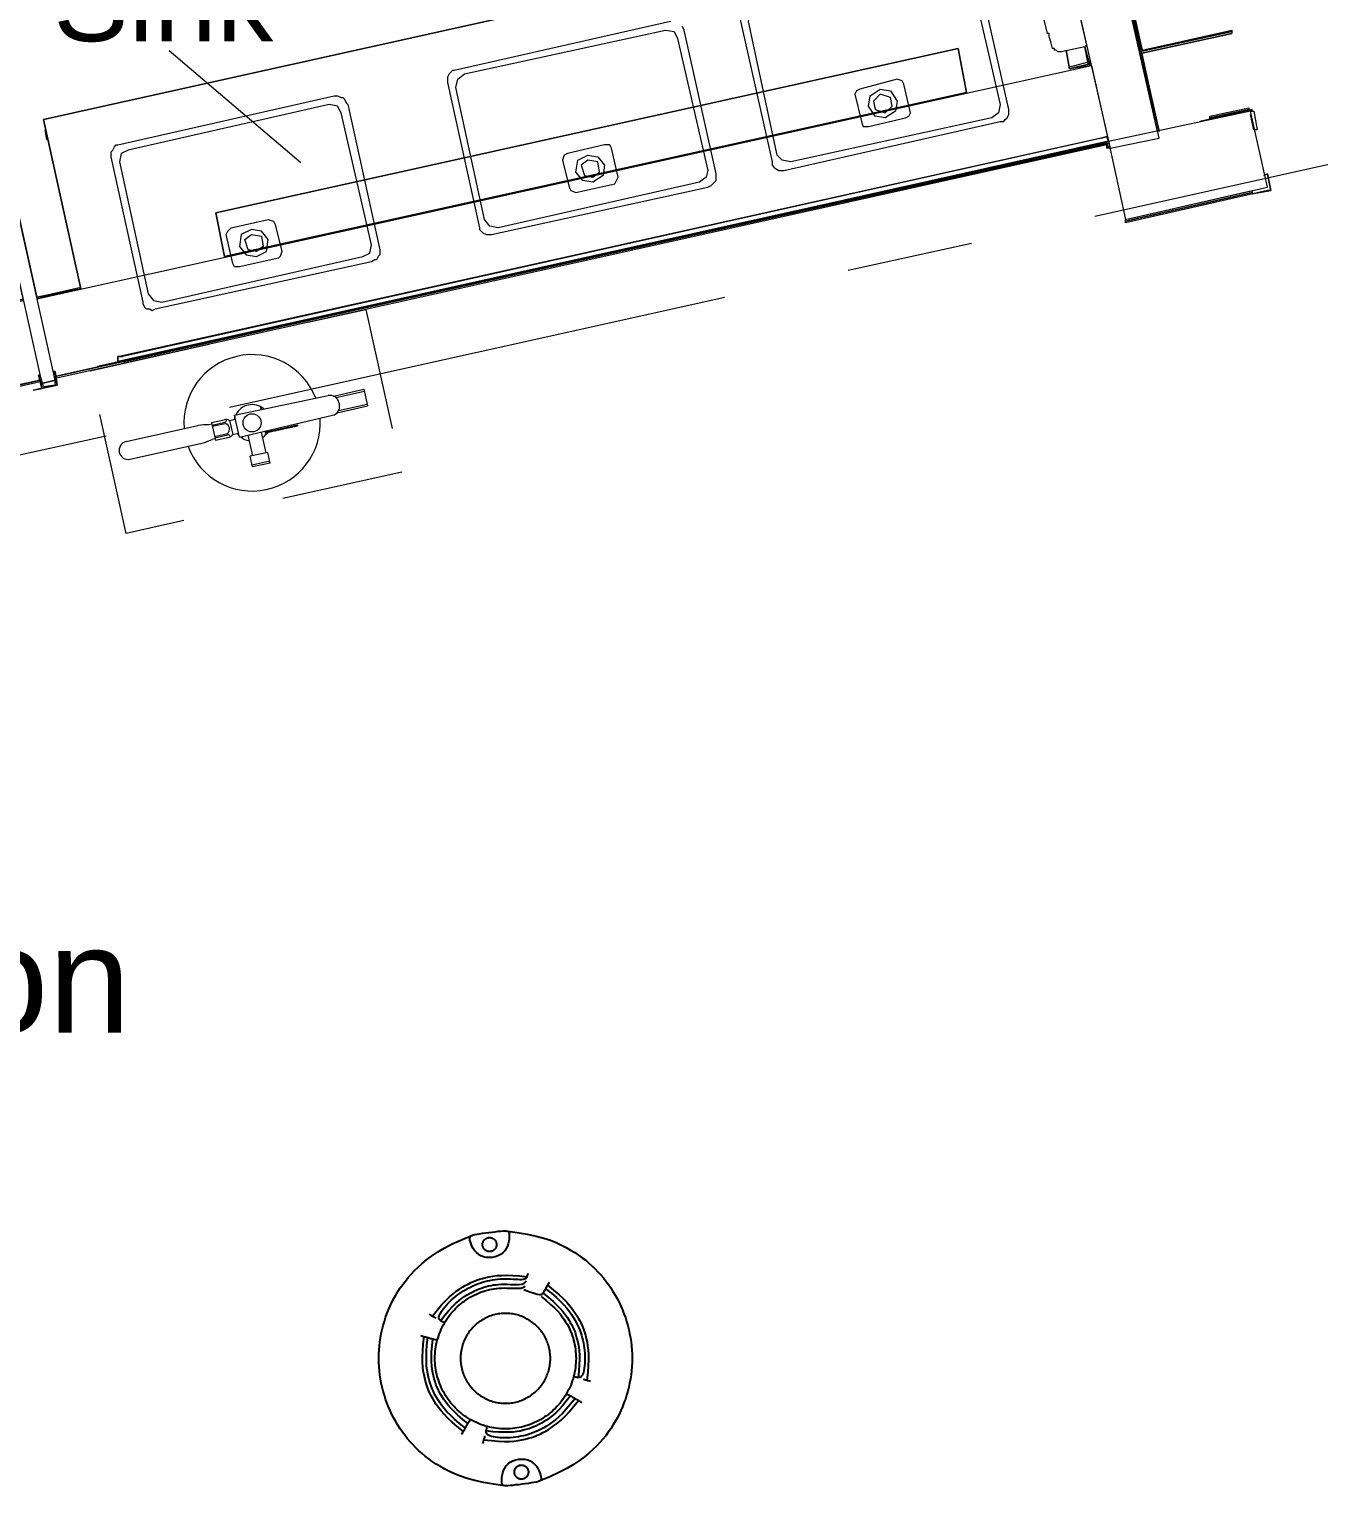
# Model space of a CAD drawing. Header units: inches. Extents: x 0.9 to 36.3, y 0.7 to 23.3.
# Drawn here: x 24.538 to 25.81, y 10.14 to 11.575 of the extents above; entities that cross this region are included whole.
import ezdxf

# ---------------------------------------------------------------- set-up
doc = ezdxf.new("R2010")
doc.units = ezdxf.units.IN
doc.linetypes.add('ACAD_ISO02W100', pattern=[15, 12, -3])
doc.layers.get('0').update_dxf_attribs({"color": 1})
doc.layers.add('Blocks', color=7, linetype='Continuous', lineweight=5, true_color=0x9a9c7f)
doc.layers.add('PDF_Geometry', color=7, linetype='Continuous', lineweight=9, true_color=0x777777)
doc.layers.add('Fire Extinguisher', color=12, linetype='Continuous', lineweight=15)
doc.layers.add('Smoke Detector', color=40, linetype='Continuous')
doc.layers.add('WIFI', color=18, linetype='Continuous')
doc.styles.get("Standard").update_dxf_attribs({"font": 'arial.ttf'})

# ---------------------------------------------------------------- blocks, each defined once
blk = doc.blocks.new('Fire Extinguisher_top_dwgmodels.com')
at = {"color": 0}
for p, q in [((-111.7, 8), (-47, 8)), ((-34.9, 6.6), (-37.6, 6.6)), ((-34.9, 8), (-34.9, -8)), ((-34.9, 8), (-23.5, 8)), ((-34.9, 4.6), (-23.2, 4.6)), ((-34.8, 5.7), (-23.2, 5.7)), ((-18.9, 6.3), (-18.9, -6.3)), ((-18.9, 6.3), (-13.5, 6.3)), ((-13.5, -10), (-13.5, 10)), ((-13.5, 10), (70.6, 8.9)), ((10.3, 9.7), (10.3, 11.5)), ((10.7, 9.7), (10.7, 11.5)), ((75, 7.5), (102.5, 7.5)), ((76.7, 5.9), (102.5, 5.9)), ((78.5, 0.9), (78.5, -0.9)), ((102.5, 7.5), (102.5, -7.5)), ((-111.7, -8), (-47, -8)), ((-34.9, -6.6), (-37.6, -6.6)), ((-34.9, -4.6), (-23.2, -4.6)), ((-34.9, -8), (-23.5, -8)), ((-34.8, -5.7), (-23.2, -5.7)), ((-18.9, -6.3), (-13.5, -6.3)), ((-13.5, -10), (70.6, -8.9)), ((-6, -9.9), (-6, -28.4)), ((6, -9.7), (6, -28.4)), ((10.3, -9.7), (10.3, -9.7)), ((10.7, -9.9), (10.7, -9.7)), ((10.8, -10.2), (11, -9.9)), ((10.9, -10.4), (38.5, -10.4)), ((10.9, -11.2), (38.5, -11.2)), ((75, -7.5), (102.5, -7.5)), ((76.7, -5.9), (102.5, -5.9)), ((-8, -38), (-8, -28.4)), ((8, -28.4), (-8, -28.4)), ((-8, -36.1), (8, -36.1)), ((8, -38), (-8, -38)), ((8, -38), (8, -28.4))]:
    blk.add_line(p, q, dxfattribs=at)
blk.add_circle((0, 0), 8, dxfattribs=at)
for centre, radius, start, end in [((0, 0), 60, 8.6363, 172.3377), ((0, 0), 16, 37.0611, 141.3809), ((-111.7, 0), 8, 90, 270), ((-48.9, -37), 45.1, 75.4552, 87.5164), ((-23.6, 0.6), 7.45, 50.2127, 88.8117), ((-23.3, 7.7), 1.98, 271.9881, 358.9526), ((-25.5, 0), 5.13, 297.4534, 62.5466), ((0, 0), 16, 147.6298, 156.9032), ((10.5, 11.5), 0.177, 14.0852, 165.9148), ((70.5, 0.9), 8, 0, 89.221), ((0, 0), 60, 187.6623, 351.3637), ((-48.9, 37), 45.1, 272.4836, 284.5448), ((-23.6, -0.6), 7.45, 271.1883, 309.7873), ((-23.3, -7.7), 1.98, 1.0474, 88.0119), ((0, 0), 16, 203.0968, 212.3702), ((0, 0), 16, 218.6191, 247.9757), ((-11.2, -9.9), 0.819, 184.1848, 357.3731), ((0, 0), 16, 292.0243, 310.0558), ((10.5, -11), 1.25, 101.8101, 350.1732), ((10.5, -11), 0.907, 90, 346.3844), ((10.2, -9.7), 0.107, 282.2941, 2.9308), ((10.4, -9.9), 0.229, 277.2272, 346.9737), ((11.1, -10.8), 0.447, 116.5651, 243.4349), ((0, 0), 16, 312.0013, 315.4535), ((10.5, -11), 0.907, 40.2976, 70.7774), ((10.5, -11), 1.25, 27.9629, 66.6982), ((0, 0), 16, 319.3461, 322.9389), ((38.3, -10.8), 0.447, 296.5651, 63.4349), ((70.5, -0.9), 8, 270.779, 0)]:
    blk.add_arc(centre, radius, start, end, dxfattribs=at)

msp = doc.modelspace()

# ---------------------------------------------------------------- linework, layer by layer
at = {"layer": 'Blocks', "linetype": 'ByBlock'}
msp.add_line((24.8061, 11.4437), (24.6762, 11.5541), dxfattribs=at)
for points in [[(25.239, 11.5862), (25.2706, 11.4445), (25.2706, 11.4412), (25.2723, 11.4395), (25.274, 11.4379), (25.2773, 11.4362), (25.279, 11.4362), (25.2823, 11.4362), (25.4956, 11.4845), (25.499, 11.4845), (25.5006, 11.4862), (25.5023, 11.4879), (25.504, 11.4912), (25.504, 11.4929), (25.504, 11.4962), (25.4723, 11.6379)], [(25.1706, 11.5829), (24.9573, 11.5345), (24.9557, 11.5345), (24.954, 11.5329), (24.9523, 11.5312), (24.9507, 11.5279), (24.9507, 11.5245), (24.9507, 11.5229), (24.9823, 11.3795), (24.9823, 11.3779), (24.984, 11.3762), (24.9856, 11.3745), (24.989, 11.3729), (24.9906, 11.3729), (24.994, 11.3729), (25.2073, 11.4195), (25.2106, 11.4212), (25.2123, 11.4229), (25.214, 11.4245), (25.2156, 11.4262), (25.2156, 11.4295), (25.2156, 11.4329), (25.184, 11.5745), (25.1823, 11.5779)], [(24.774, 11.3679), (24.7673, 11.3762), (24.7573, 11.3779), (24.7473, 11.3729), (24.7457, 11.3612)]]:
    msp.add_lwpolyline(points, dxfattribs=at)
for points in [[(25.4956, 11.5012), (25.494, 11.4929), (25.4873, 11.4879), (25.289, 11.4445), (25.2806, 11.4462), (25.2756, 11.4512), (25.2473, 11.5829), (25.249, 11.5895), (25.254, 11.5945), (25.454, 11.6395), (25.4623, 11.6379), (25.4656, 11.6312)], [(25.2073, 11.4362), (25.2056, 11.4295), (25.199, 11.4245), (25.0006, 11.3795), (24.9923, 11.3812), (24.9873, 11.3879), (24.959, 11.5179), (24.9607, 11.5262), (24.9673, 11.5312), (25.1656, 11.5745), (25.174, 11.5729), (25.1773, 11.5662)], [(25.4023, 11.4879), (25.4056, 11.4895), (25.4073, 11.4929), (25.4006, 11.5212), (25.399, 11.5245), (25.394, 11.5262), (25.3573, 11.5162), (25.354, 11.5145), (25.3523, 11.5112), (25.359, 11.4829), (25.3606, 11.4795), (25.3656, 11.4795)], [(25.394, 11.5045), (25.3923, 11.4945), (25.3823, 11.4879), (25.3723, 11.4895), (25.3656, 11.4995), (25.3673, 11.5095), (25.3773, 11.5162), (25.3873, 11.5145)], [(24.6257, 11.4612), (24.839, 11.5095), (24.8423, 11.5095), (24.8457, 11.5079), (24.8473, 11.5079), (24.849, 11.5062), (24.8507, 11.5029), (24.8523, 11.5012), (24.884, 11.3579), (24.884, 11.3562), (24.884, 11.3529), (24.8823, 11.3512), (24.8807, 11.3479), (24.879, 11.3479), (24.8757, 11.3462), (24.6623, 11.2995), (24.659, 11.2979), (24.6573, 11.2995), (24.654, 11.2995), (24.6523, 11.3012), (24.6507, 11.3045), (24.6507, 11.3062), (24.619, 11.4495), (24.619, 11.4512), (24.619, 11.4545), (24.6207, 11.4562), (24.6223, 11.4595), (24.624, 11.4612)], [(24.6557, 11.3145), (24.6607, 11.3079), (24.669, 11.3062), (24.8673, 11.3512), (24.874, 11.3545), (24.8757, 11.3629), (24.8457, 11.4929), (24.8423, 11.4995), (24.834, 11.5012), (24.6357, 11.4562), (24.629, 11.4529), (24.6273, 11.4445)], [(25.3823, 11.4929), (25.389, 11.4995), (25.3873, 11.5079), (25.3773, 11.5112), (25.3706, 11.5045), (25.3723, 11.4962)], [(25.1156, 11.4229), (25.1173, 11.4262), (25.119, 11.4295), (25.1123, 11.4579), (25.1106, 11.4612), (25.1056, 11.4612), (25.069, 11.4529), (25.0656, 11.4512), (25.064, 11.4462), (25.0706, 11.4195), (25.0723, 11.4162), (25.0773, 11.4145)], [(25.1056, 11.4412), (25.104, 11.4312), (25.094, 11.4245), (25.084, 11.4262), (25.0773, 11.4345), (25.079, 11.4462), (25.089, 11.4512), (25.099, 11.4495)], [(25.094, 11.4295), (25.1006, 11.4345), (25.099, 11.4445), (25.089, 11.4462), (25.0823, 11.4412), (25.0856, 11.4312)], [(24.7457, 11.3412), (24.7407, 11.3412), (24.739, 11.3445), (24.7323, 11.3729), (24.734, 11.3762), (24.7373, 11.3795), (24.774, 11.3879), (24.779, 11.3862), (24.7807, 11.3829), (24.7873, 11.3562), (24.7857, 11.3512), (24.784, 11.3495)], [(24.7457, 11.3612), (24.7523, 11.3529), (24.7623, 11.3512), (24.7723, 11.3562), (24.774, 11.3679), (24.7673, 11.3762), (24.7573, 11.3779), (24.7473, 11.3729)], [(24.7623, 11.3562), (24.754, 11.3579), (24.7507, 11.3679), (24.7573, 11.3729), (24.7673, 11.3712), (24.769, 11.3612)]]:
    msp.add_lwpolyline(points, close=True, dxfattribs=at)
at = {"layer": 'Fire Extinguisher', "linetype": 'ACAD_ISO02W100', "ltscale": 0.01}
msp.add_lwpolyline([(24.5983, 11.2388), (24.87, 11.2991), (24.9056, 11.1387), (24.6339, 11.0784)], close=True, dxfattribs=at)
at = {"layer": 'PDF_Geometry', "linetype": 'ByBlock'}
for points in [[(25.5923, 11.7329), (25.529, 12.0228), (25.4806, 12.0112), (25.544, 11.7212), (25.604, 11.4579), (25.6523, 11.4679)], [(24.589, 11.3195), (24.5523, 11.4862), (25.5273, 11.7029), (24.5523, 11.4862)], [(25.4623, 11.5129), (25.454, 11.5562), (24.7223, 11.3945), (24.7307, 11.3512), (25.4623, 11.5129), (24.7307, 11.3512), (24.7223, 11.3945), (25.454, 11.5562)], [(25.5606, 11.5545), (25.564, 11.5362)], [(25.564, 11.5362), (25.584, 11.5412)], [(25.619, 11.3879), (25.759, 11.4195), (25.7423, 11.4945), (25.6023, 11.4645)], [(25.5823, 11.4595), (24.6057, 11.2429)], [(25.5956, 11.4679), (24.6307, 11.2529), (24.6257, 11.2529), (25.6006, 11.4695)], [(25.5973, 11.4629), (24.6323, 11.2479), (24.6257, 11.2479), (25.6006, 11.4645), (25.5973, 11.4629), (25.6023, 11.4645), (24.6257, 11.2479), (24.6323, 11.2479)], [(25.744, 11.4162), (25.744, 11.4129), (25.7623, 11.4162), (25.759, 11.4329), (25.7556, 11.4312), (25.759, 11.4329), (25.7623, 11.4162), (25.759, 11.4162), (25.619, 11.3845), (25.619, 11.3862), (25.744, 11.4145), (25.619, 11.3862), (25.619, 11.3879)], [(25.249, 11.3862), (25.2606, 11.3879)], [(24.9273, 11.3145), (24.9373, 11.3162)], [(24.564, 11.2245), (24.5523, 11.2229), (24.549, 11.2345), (24.5473, 11.2345), (24.5507, 11.2212), (24.5423, 11.2195), (24.5657, 11.2245), (24.564, 11.2379), (24.5623, 11.2379)], [(24.549, 11.2295), (24.5507, 11.2212), (24.5423, 11.2195), (24.5657, 11.2245), (24.564, 11.2329), (24.5657, 11.2245), (24.5423, 11.2195), (24.5507, 11.2212)]]:
    msp.add_lwpolyline(points, close=True, dxfattribs=at)
for points in [[(25.6506, 11.4745), (25.5923, 11.7329), (25.529, 12.0228), (25.5306, 12.0228), (25.594, 11.7329), (25.5306, 12.0228), (25.5956, 11.7329), (25.6356, 11.5545), (25.724, 11.5745), (25.724, 11.5729), (25.724, 11.5712), (25.634, 11.5512), (25.724, 11.5712)], [(25.6323, 11.5529), (25.724, 11.5729), (25.634, 11.5529), (25.594, 11.7329), (25.6523, 11.4745), (25.634, 11.5512)], [(24.284, 11.2529), (24.5323, 11.3079), (24.284, 11.2529), (24.5323, 11.3095), (24.4457, 11.6979), (24.459, 11.7012), (24.5457, 11.3112), (24.589, 11.3195), (24.5457, 11.3112), (24.589, 11.3212)], [(24.564, 11.2295), (24.459, 11.7012), (24.4457, 11.6979), (24.5507, 11.2262), (24.564, 11.2295), (24.5507, 11.2262)], [(25.5673, 11.6179), (25.5806, 11.5595), (25.579, 11.5579), (25.5556, 11.5529), (25.554, 11.5529), (25.5523, 11.5529), (25.5506, 11.5545), (25.549, 11.5545), (25.549, 11.5562), (25.5473, 11.5562), (25.5456, 11.5629), (25.544, 11.5679), (25.544, 11.5695), (25.544, 11.5712), (25.5423, 11.5712), (25.5373, 11.5912)], [(25.5823, 11.5412), (25.579, 11.5579), (25.584, 11.5395)], [(25.584, 11.5412), (25.579, 11.5579)], [(25.5823, 11.5429), (25.564, 11.5379)], [(25.6523, 11.4745), (25.6356, 11.5512)], [(24.5457, 11.3095), (25.5856, 11.5395), (25.6023, 11.4645), (24.564, 11.2329)], [(25.5856, 11.5395), (25.564, 11.5362)], [(25.3656, 11.4995), (25.3673, 11.5095), (25.3773, 11.5162), (25.3873, 11.5145), (25.394, 11.5045)], [(25.589, 11.3912), (26.0773, 11.4995)], [(25.744, 11.4945), (25.744, 11.4962), (25.6923, 11.4845), (25.7023, 11.4862), (25.7023, 11.4879), (25.7023, 11.4895), (25.7406, 11.4979), (25.7406, 11.4962), (25.7423, 11.4945), (25.7023, 11.4862)], [(25.7023, 11.4879), (25.7406, 11.4962)], [(25.7023, 11.4879), (25.7406, 11.4962), (25.7023, 11.4879)], [(25.744, 11.4962), (25.7423, 11.4945), (25.7456, 11.4945), (25.749, 11.4762), (25.7456, 11.4762), (25.7423, 11.4912)], [(25.7456, 11.4945), (25.749, 11.4762), (25.7456, 11.4762)], [(24.5557, 11.4662), (24.554, 11.4762), (24.5557, 11.4662)], [(25.6023, 11.4645), (25.5973, 11.4629), (25.6006, 11.4645), (24.564, 11.2329), (25.6023, 11.4629)], [(25.6006, 11.4629), (25.6023, 11.4579), (25.6006, 11.4629), (24.564, 11.2329)], [(25.604, 11.4579), (25.6023, 11.4579), (25.6006, 11.4579), (25.6006, 11.4612), (24.564, 11.2312)], [(24.6323, 11.2479), (25.5973, 11.4629), (24.6323, 11.2479)], [(25.5956, 11.4679), (25.6006, 11.4695), (25.6023, 11.4645), (25.6006, 11.4695)], [(25.0773, 11.4345), (25.079, 11.4462), (25.089, 11.4512), (25.099, 11.4495), (25.1056, 11.4412)], [(24.789, 11.2829), (25.399, 11.4195), (24.789, 11.2829)], [(25.3456, 11.3379), (25.4673, 11.3645)], [(24.589, 11.3195), (24.5457, 11.3095)], [(24.7357, 11.2029), (25.224, 11.3112)], [(24.7057, 11.2645), (24.6473, 11.2512)], [(24.6257, 11.2529), (24.6257, 11.2479), (24.6257, 11.2529), (24.6307, 11.2529)], [(24.6323, 11.2479), (24.6257, 11.2479), (24.6323, 11.2479)], [(24.549, 11.2295), (23.879, 11.0812), (23.839, 11.0729), (22.3141, 10.7329)], [(24.549, 11.2295), (24.359, 11.1862), (24.549, 11.2295), (24.359, 11.1879)], [(24.549, 11.2279), (24.359, 11.1845)], [(24.5623, 11.2379), (24.564, 11.2379), (24.5657, 11.2245), (24.5423, 11.2195), (24.5507, 11.2212), (24.5473, 11.2345), (24.549, 11.2345)], [(24.5523, 11.2229), (24.564, 11.2245), (24.5523, 11.2229)], [(24.5523, 11.2229), (24.564, 11.2245)], [(24.4923, 11.1479), (24.614, 11.1745)]]:
    msp.add_lwpolyline(points, dxfattribs=at)
at = {"layer": 'Smoke Detector', "linetype": 'ByBlock'}
for points in [[(25.0071, 10.1399), (24.9959, 10.1414), (24.9861, 10.1431), (24.9775, 10.145), (24.97, 10.1471), (24.9635, 10.1493), (24.9577, 10.1516), (24.9526, 10.1539), (24.9479, 10.1564), (24.9436, 10.1588), (24.9395, 10.1613), (24.9357, 10.1638), (24.9321, 10.1664), (24.9288, 10.169), (24.9256, 10.1716), (24.9225, 10.1744), (24.9196, 10.1772), (24.9167, 10.1802), (24.914, 10.1832), (24.9113, 10.1863), (24.9088, 10.1895), (24.9064, 10.1928), (24.904, 10.1962), (24.9018, 10.1996), (24.8997, 10.2031), (24.8977, 10.2067), (24.8959, 10.2103), (24.8941, 10.214), (24.8925, 10.2177), (24.891, 10.2215), (24.8896, 10.2254), (24.8884, 10.2293), (24.8872, 10.2332), (24.8863, 10.2372), (24.8854, 10.2412), (24.8847, 10.2452), (24.8841, 10.2492), (24.8836, 10.2533), (24.8833, 10.2573), (24.8831, 10.2614), (24.883, 10.2655), (24.8831, 10.2696), (24.8833, 10.2737), (24.8836, 10.2777), (24.8841, 10.2818), (24.8847, 10.2858), (24.8854, 10.2899), (24.8863, 10.2939), (24.8872, 10.2978), (24.8884, 10.3017), (24.8896, 10.3056), (24.891, 10.3095), (24.8925, 10.3133), (24.8941, 10.317), (24.8959, 10.3207), (24.8977, 10.3244), (24.8997, 10.3279), (24.9018, 10.3314), (24.9041, 10.3349), (24.9065, 10.3383), (24.9091, 10.3417), (24.9119, 10.3451), (24.9149, 10.3485), (24.9182, 10.352), (24.9217, 10.3554), (24.9256, 10.359), (24.93, 10.3626), (24.9349, 10.3663), (24.9407, 10.3702), (24.9475, 10.3741), (24.9554, 10.3782), (24.9646, 10.3824), (24.9753, 10.3869)], [(25.0078, 10.3911), (25.0193, 10.3896), (25.0293, 10.3879), (25.038, 10.386), (25.0455, 10.384), (25.0521, 10.3818), (25.0579, 10.3795), (25.063, 10.3771), (25.0677, 10.3747), (25.072, 10.3722), (25.0761, 10.3697), (25.0799, 10.3672), (25.0835, 10.3647), (25.0869, 10.3621), (25.0901, 10.3594), (25.0931, 10.3566), (25.0961, 10.3538), (25.0989, 10.3508), (25.1017, 10.3478), (25.1043, 10.3447), (25.1068, 10.3415), (25.1093, 10.3382), (25.1116, 10.3349), (25.1138, 10.3314), (25.1159, 10.3279), (25.1179, 10.3244), (25.1198, 10.3207), (25.1215, 10.317), (25.1231, 10.3133), (25.1246, 10.3095), (25.126, 10.3056), (25.1273, 10.3017), (25.1284, 10.2978), (25.1294, 10.2939), (25.1302, 10.2899), (25.131, 10.2858), (25.1316, 10.2818), (25.132, 10.2777), (25.1324, 10.2737), (25.1326, 10.2696), (25.1326, 10.2655), (25.1326, 10.2614), (25.1324, 10.2573), (25.132, 10.2533), (25.1316, 10.2492), (25.131, 10.2452), (25.1302, 10.2412), (25.1294, 10.2372), (25.1284, 10.2332), (25.1273, 10.2293), (25.126, 10.2254), (25.1246, 10.2215), (25.1231, 10.2177), (25.1215, 10.214), (25.1198, 10.2103), (25.1179, 10.2067), (25.1159, 10.2031), (25.1138, 10.1996), (25.1116, 10.1961), (25.1092, 10.1927), (25.1066, 10.1893), (25.1038, 10.1859), (25.1007, 10.1825), (25.0975, 10.1791), (25.0939, 10.1756), (25.09, 10.172), (25.0857, 10.1684), (25.0807, 10.1647), (25.075, 10.1609), (25.0683, 10.157), (25.0605, 10.1529), (25.0515, 10.1487), (25.041, 10.1444)], [(24.9358, 10.3071), (24.9406, 10.313), (24.9449, 10.3181), (24.9489, 10.3224), (24.9527, 10.326), (24.9561, 10.329), (24.9593, 10.3316), (24.9624, 10.3337), (24.9653, 10.3356), (24.9681, 10.3372), (24.9709, 10.3387), (24.9736, 10.3401), (24.9764, 10.3413), (24.9792, 10.3424), (24.9821, 10.3434), (24.9852, 10.3443), (24.9883, 10.3451), (24.9917, 10.3459), (24.9954, 10.3465), (24.9995, 10.347), (25.004, 10.3473), (25.0092, 10.3474), (25.0151, 10.3472), (25.0217, 10.3467), (25.0293, 10.3458)], [(25.043, 10.3264), (25.048, 10.3224), (25.0523, 10.3187), (25.056, 10.3153), (25.059, 10.3122), (25.0616, 10.3093), (25.0637, 10.3065), (25.0655, 10.304), (25.0671, 10.3015), (25.0685, 10.2991), (25.0698, 10.2968), (25.0709, 10.2945), (25.0719, 10.2923), (25.0728, 10.2901), (25.0736, 10.2879), (25.0744, 10.2857), (25.075, 10.2835), (25.0755, 10.2813), (25.076, 10.2791), (25.0764, 10.2768), (25.0768, 10.2746), (25.077, 10.2723), (25.0772, 10.2701), (25.0773, 10.2678), (25.0774, 10.2655), (25.0773, 10.2632), (25.0772, 10.261), (25.077, 10.2587), (25.0768, 10.2564), (25.0764, 10.2542), (25.076, 10.2519), (25.0755, 10.2497), (25.075, 10.2475), (25.0744, 10.2453), (25.0737, 10.2432), (25.0729, 10.241), (25.0721, 10.2389), (25.0712, 10.2368), (25.0702, 10.2348), (25.0691, 10.2327), (25.068, 10.2307), (25.0669, 10.2288), (25.0656, 10.2269), (25.0643, 10.225), (25.063, 10.2232), (25.0616, 10.2214), (25.0601, 10.2197), (25.0586, 10.218), (25.057, 10.2163), (25.0553, 10.2148), (25.0537, 10.2132), (25.0519, 10.2118), (25.0501, 10.2103), (25.0483, 10.209), (25.0464, 10.2077), (25.0445, 10.2065), (25.0426, 10.2053), (25.0406, 10.2042), (25.0386, 10.2031), (25.0365, 10.2022), (25.0344, 10.2013), (25.0323, 10.2004), (25.0302, 10.1997), (25.028, 10.199), (25.0258, 10.1983), (25.0236, 10.1978), (25.0214, 10.1973), (25.0191, 10.1969), (25.0169, 10.1966), (25.0146, 10.1963), (25.0124, 10.1961), (25.0101, 10.196), (25.0078, 10.196), (25.0055, 10.196), (25.0033, 10.1961), (25.001, 10.1963), (24.9987, 10.1966), (24.9965, 10.1969), (24.9942, 10.1973), (24.992, 10.1978), (24.9898, 10.1983), (24.9876, 10.199), (24.9855, 10.1997), (24.9833, 10.2004), (24.9812, 10.2013), (24.9791, 10.2022), (24.9771, 10.2031), (24.975, 10.2042), (24.973, 10.2053), (24.9711, 10.2065), (24.9692, 10.2077), (24.9673, 10.209), (24.9655, 10.2103), (24.9637, 10.2118), (24.962, 10.2132), (24.9603, 10.2148), (24.9586, 10.2163), (24.9571, 10.218), (24.9555, 10.2197), (24.9541, 10.2214), (24.9526, 10.2232), (24.9513, 10.225), (24.95, 10.2269), (24.9488, 10.2288), (24.9476, 10.2307), (24.9465, 10.2327), (24.9454, 10.2348), (24.9445, 10.2368), (24.9436, 10.2389), (24.9427, 10.241), (24.942, 10.2432), (24.9413, 10.2453), (24.9406, 10.2475), (24.9401, 10.2497), (24.9396, 10.2519), (24.9392, 10.2542), (24.9389, 10.2564), (24.9386, 10.2587), (24.9384, 10.261), (24.9383, 10.2632), (24.9383, 10.2655), (24.9383, 10.2678), (24.9384, 10.2701), (24.9386, 10.2723), (24.9389, 10.2746), (24.9392, 10.2768), (24.9396, 10.2791), (24.9401, 10.2813), (24.9406, 10.2835), (24.9413, 10.2857), (24.942, 10.2879), (24.9427, 10.29), (24.9436, 10.2921), (24.9445, 10.2942), (24.9454, 10.2963), (24.9465, 10.2983), (24.9476, 10.3003), (24.9488, 10.3022), (24.95, 10.3041), (24.9513, 10.306), (24.9526, 10.3078), (24.9541, 10.3096), (24.9555, 10.3114), (24.9571, 10.313), (24.9586, 10.3147), (24.9603, 10.3163), (24.962, 10.3178), (24.9637, 10.3193), (24.9655, 10.3207), (24.9673, 10.322), (24.9692, 10.3233), (24.9711, 10.3246), (24.973, 10.3257), (24.975, 10.3268), (24.9771, 10.3279), (24.9791, 10.3288), (24.9812, 10.3298), (24.9833, 10.3306), (24.9855, 10.3314), (24.9876, 10.3321), (24.9898, 10.3327), (24.992, 10.3332), (24.9943, 10.3337), (24.9966, 10.3341), (24.9989, 10.3344), (25.0014, 10.3347), (25.0039, 10.3348), (25.0066, 10.3349), (25.0093, 10.3348), (25.0122, 10.3347), (25.0152, 10.3346), (25.018, 10.3345), (25.0206, 10.3345), (25.023, 10.3347), (25.0249, 10.3352), (25.0263, 10.3359), (25.027, 10.3371)], [(24.9469, 10.3007), (24.9457, 10.3014), (24.9447, 10.302), (24.9438, 10.3027), (24.9431, 10.3034), (24.9425, 10.3042), (24.9422, 10.305), (24.9422, 10.306), (24.9424, 10.3072), (24.9429, 10.3086), (24.9437, 10.3101), (24.9447, 10.3118), (24.946, 10.3135), (24.9474, 10.3153), (24.949, 10.3172), (24.9506, 10.3191), (24.9524, 10.3209), (24.9543, 10.3227), (24.9562, 10.3244), (24.9581, 10.3261), (24.9601, 10.3277), (24.9622, 10.3292), (24.9643, 10.3306), (24.9664, 10.332), (24.9686, 10.3334), (24.9709, 10.3346), (24.9732, 10.3358), (24.9755, 10.3369), (24.9778, 10.3379), (24.9802, 10.3388), (24.9826, 10.3397), (24.9851, 10.3405), (24.9875, 10.3412), (24.99, 10.3418), (24.9925, 10.3423), (24.9951, 10.3428), (24.9976, 10.3432), (25.0001, 10.3435), (25.0027, 10.3437), (25.0053, 10.3438), (25.0078, 10.3438), (25.0104, 10.3438), (25.0129, 10.3437), (25.0153, 10.3436), (25.0177, 10.3435), (25.0199, 10.3434), (25.0219, 10.3433), (25.0236, 10.3433), (25.0252, 10.3434), (25.0264, 10.3437), (25.0274, 10.3441), (25.0281, 10.3446), (25.0287, 10.3452), (25.0292, 10.346), (25.0296, 10.347), (25.0299, 10.3481), (25.0303, 10.3494)], [(24.9437, 10.3025), (24.9479, 10.3079), (24.9518, 10.3124), (24.9553, 10.3162), (24.9587, 10.3194), (24.9617, 10.3221), (24.9646, 10.3244), (24.9673, 10.3263), (24.9699, 10.328), (24.9724, 10.3294), (24.9749, 10.3308), (24.9773, 10.332), (24.9796, 10.333), (24.982, 10.334), (24.9843, 10.3348), (24.9866, 10.3356), (24.9889, 10.3362), (24.9912, 10.3368), (24.9936, 10.3373), (24.996, 10.3378), (24.9985, 10.3381), (25.001, 10.3383), (25.0037, 10.3385), (25.0065, 10.3386), (25.0094, 10.3385), (25.0125, 10.3384), (25.0155, 10.3383), (25.0186, 10.3382), (25.0214, 10.3383), (25.0239, 10.3387), (25.0259, 10.3394), (25.0275, 10.3405), (25.0283, 10.342)], [(25.026, 10.3335), (25.0317, 10.3312), (25.036, 10.3297), (25.0392, 10.3287), (25.0414, 10.3283), (25.0429, 10.3283), (25.0439, 10.3286), (25.0444, 10.329), (25.0448, 10.3296), (25.0451, 10.3302), (25.0455, 10.3308), (25.0458, 10.3313), (25.0461, 10.3319), (25.0465, 10.3325), (25.0468, 10.3331), (25.0471, 10.3336), (25.0475, 10.3342), (25.0478, 10.3348), (25.0482, 10.3355), (25.0486, 10.3361), (25.049, 10.3369), (25.0495, 10.3377), (25.05, 10.3386), (25.0506, 10.3396), (25.0512, 10.3407)], [(25.0494, 10.3375), (25.0553, 10.3327), (25.0604, 10.3284), (25.0647, 10.3244), (25.0683, 10.3207), (25.0713, 10.3172), (25.0739, 10.314), (25.076, 10.3109), (25.0779, 10.308), (25.0795, 10.3052), (25.081, 10.3024), (25.0824, 10.2997), (25.0836, 10.2969), (25.0847, 10.2941), (25.0857, 10.2912), (25.0866, 10.2882), (25.0874, 10.285), (25.0882, 10.2816), (25.0888, 10.2779), (25.0893, 10.2739), (25.0896, 10.2693), (25.0897, 10.2641), (25.0895, 10.2583), (25.089, 10.2516), (25.0881, 10.244)], [(25.0449, 10.3297), (25.0502, 10.3254), (25.0547, 10.3215), (25.0585, 10.318), (25.0617, 10.3147), (25.0644, 10.3116), (25.0667, 10.3087), (25.0686, 10.306), (25.0703, 10.3034), (25.0717, 10.3009), (25.0731, 10.2984), (25.0743, 10.296), (25.0754, 10.2935), (25.0764, 10.291), (25.0772, 10.2884), (25.078, 10.2857), (25.0788, 10.2829), (25.0794, 10.2799), (25.08, 10.2766), (25.0804, 10.2729), (25.0807, 10.2689), (25.0808, 10.2643), (25.0806, 10.259), (25.0801, 10.2531), (25.0794, 10.2463)], [(25.0474, 10.3341), (25.0531, 10.3296), (25.058, 10.3255), (25.0621, 10.3216), (25.0655, 10.3181), (25.0684, 10.3148), (25.0708, 10.3117), (25.0728, 10.3088), (25.0746, 10.306), (25.0762, 10.3034), (25.0776, 10.3007), (25.0789, 10.2982), (25.0801, 10.2957), (25.0811, 10.2932), (25.082, 10.2907), (25.0828, 10.2883), (25.0835, 10.2858), (25.0841, 10.2833), (25.0846, 10.2808), (25.0851, 10.2783), (25.0855, 10.2757), (25.0858, 10.2732), (25.086, 10.2706), (25.0861, 10.2681), (25.0862, 10.2655), (25.0861, 10.263), (25.086, 10.2604), (25.0858, 10.258), (25.0855, 10.2557), (25.0851, 10.2536), (25.0847, 10.2517), (25.0842, 10.2501), (25.0836, 10.2488), (25.0829, 10.2478), (25.0821, 10.2471), (25.0813, 10.2467), (25.0804, 10.2465), (25.0794, 10.2465), (25.0783, 10.2467), (25.0771, 10.247), (25.0758, 10.2473)], [(24.9326, 10.3089), (24.9337, 10.3083), (24.9345, 10.3078), (24.9352, 10.3074), (24.9359, 10.3071), (24.9365, 10.3067), (24.9372, 10.3063), (24.9381, 10.3058), (24.9392, 10.3051)], [(24.924, 10.288), (24.9252, 10.2876), (24.9264, 10.2873), (24.9274, 10.2871), (24.9283, 10.2868), (24.9292, 10.2866), (24.93, 10.2864), (24.9308, 10.2862), (24.9316, 10.2859), (24.9324, 10.2857), (24.9333, 10.2855), (24.9342, 10.2852), (24.9352, 10.285), (24.9362, 10.2847), (24.9374, 10.2844), (24.9386, 10.2841), (24.9399, 10.2837)], [(24.9663, 10.1935), (24.9603, 10.1983), (24.9552, 10.2026), (24.9509, 10.2066), (24.9473, 10.2104), (24.9443, 10.2138), (24.9418, 10.217), (24.9396, 10.2201), (24.9378, 10.223), (24.9361, 10.2258), (24.9346, 10.2286), (24.9332, 10.2313), (24.932, 10.2341), (24.9309, 10.2369), (24.9299, 10.2398), (24.929, 10.2429), (24.9282, 10.246), (24.9275, 10.2494), (24.9268, 10.2531), (24.9263, 10.2572), (24.926, 10.2617), (24.926, 10.2669), (24.9262, 10.2728), (24.9267, 10.2794), (24.9275, 10.287)], [(24.9682, 10.1969), (24.9625, 10.2014), (24.9577, 10.2056), (24.9536, 10.2094), (24.9501, 10.2129), (24.9473, 10.2162), (24.9448, 10.2193), (24.9428, 10.2222), (24.941, 10.225), (24.9394, 10.2277), (24.938, 10.2303), (24.9367, 10.2329), (24.9355, 10.2356), (24.9345, 10.2383), (24.9336, 10.241), (24.9327, 10.2439), (24.9319, 10.2469), (24.9312, 10.2502), (24.9306, 10.2537), (24.9301, 10.2576), (24.9298, 10.2619), (24.9298, 10.2668), (24.93, 10.2724), (24.9304, 10.2788), (24.9313, 10.286)], [(24.9708, 10.2014), (24.9655, 10.2056), (24.9609, 10.2095), (24.9571, 10.213), (24.9539, 10.2163), (24.9512, 10.2194), (24.9489, 10.2223), (24.947, 10.225), (24.9454, 10.2276), (24.9439, 10.2301), (24.9425, 10.2326), (24.9413, 10.2351), (24.9403, 10.2375), (24.9393, 10.24), (24.9384, 10.2426), (24.9376, 10.2453), (24.9369, 10.2482), (24.9362, 10.2512), (24.9356, 10.2544), (24.9352, 10.2581), (24.9349, 10.2621), (24.9349, 10.2667), (24.935, 10.272), (24.9355, 10.2779), (24.9363, 10.2847)], [(25.0844, 10.245), (25.0856, 10.2447), (25.0866, 10.2444), (25.0874, 10.2442), (25.0881, 10.244), (25.0888, 10.2438), (25.0895, 10.2436), (25.0905, 10.2434), (25.0917, 10.243)], [(24.9863, 10.1852), (24.9939, 10.1844), (25.0006, 10.1838), (25.0064, 10.1837), (25.0116, 10.1837), (25.0162, 10.184), (25.0202, 10.1845), (25.0239, 10.1852), (25.0273, 10.1859), (25.0305, 10.1867), (25.0335, 10.1876), (25.0364, 10.1886), (25.0392, 10.1897), (25.042, 10.1909), (25.0447, 10.1923), (25.0475, 10.1938), (25.0503, 10.1955), (25.0533, 10.1973), (25.0563, 10.1995), (25.0595, 10.202), (25.063, 10.205), (25.0667, 10.2086), (25.0707, 10.2129), (25.075, 10.218), (25.0798, 10.224)], [(25.072, 10.2285), (25.0677, 10.2232), (25.0639, 10.2186), (25.0603, 10.2148), (25.057, 10.2116), (25.0539, 10.2089), (25.051, 10.2066), (25.0483, 10.2047), (25.0457, 10.2031), (25.0432, 10.2016), (25.0407, 10.2002), (25.0383, 10.199), (25.0358, 10.198), (25.0333, 10.197), (25.0307, 10.1961), (25.028, 10.1953), (25.0252, 10.1946), (25.0222, 10.1939), (25.0189, 10.1933), (25.0153, 10.1929), (25.0112, 10.1926), (25.0066, 10.1926), (25.0013, 10.1927), (24.9954, 10.1932), (24.9886, 10.194)], [(25.0764, 10.2259), (25.0719, 10.2202), (25.0678, 10.2154), (25.0639, 10.2113), (25.0604, 10.2078), (25.0571, 10.205), (25.054, 10.2025), (25.0511, 10.2005), (25.0483, 10.1987), (25.0457, 10.1971), (25.043, 10.1957), (25.0405, 10.1944), (25.038, 10.1933), (25.0355, 10.1923), (25.033, 10.1913), (25.0306, 10.1905), (25.0281, 10.1898), (25.0256, 10.1892), (25.0231, 10.1887), (25.0206, 10.1882), (25.018, 10.1878), (25.0155, 10.1876), (25.0129, 10.1873), (25.0104, 10.1872), (25.0078, 10.1872), (25.0053, 10.1872), (25.0027, 10.1873), (25.0003, 10.1875), (24.998, 10.1878), (24.9959, 10.1882), (24.994, 10.1886), (24.9924, 10.1892), (24.9911, 10.1898), (24.9901, 10.1904), (24.9894, 10.1912), (24.989, 10.192), (24.9888, 10.193), (24.9888, 10.194), (24.989, 10.1951), (24.9893, 10.1963), (24.9896, 10.1976)], [(25.0687, 10.2303), (25.0699, 10.2297), (25.071, 10.229), (25.072, 10.2285), (25.0729, 10.2279), (25.0738, 10.2274), (25.0746, 10.2269), (25.0754, 10.2265), (25.0762, 10.2261), (25.0769, 10.2256), (25.0776, 10.2252), (25.0783, 10.2248), (25.0791, 10.2244), (25.0799, 10.2239), (25.0808, 10.2233), (25.0819, 10.2228), (25.083, 10.2221)], [(24.9726, 10.2046), (24.972, 10.2034), (24.9713, 10.2023), (24.9708, 10.2013), (24.9702, 10.2004), (24.9697, 10.1995), (24.9692, 10.1987), (24.9688, 10.1979), (24.9684, 10.1972), (24.9679, 10.1964), (24.9675, 10.1957), (24.9671, 10.195), (24.9667, 10.1942), (24.9662, 10.1934), (24.9656, 10.1925), (24.9651, 10.1915), (24.9644, 10.1903)], [(24.9873, 10.189), (24.987, 10.1877), (24.9867, 10.1868), (24.9865, 10.186), (24.9863, 10.1853), (24.9861, 10.1846), (24.9859, 10.1838), (24.9857, 10.1828), (24.9853, 10.1817)]]:
    msp.add_lwpolyline(points, dxfattribs=at)
for points in [[(25.0052, 10.3695), (25.003, 10.3679), (25.0004, 10.3666), (24.9976, 10.3656), (24.9947, 10.365), (24.9917, 10.3648), (24.9888, 10.365), (24.986, 10.3656), (24.9834, 10.3666), (24.9811, 10.3681), (24.9791, 10.3698), (24.9774, 10.3718), (24.9759, 10.3739), (24.9748, 10.3761), (24.9739, 10.3782), (24.9732, 10.3802), (24.9728, 10.3819), (24.9726, 10.3833), (24.9727, 10.3845), (24.973, 10.3854), (24.9736, 10.3861), (24.9746, 10.3866), (24.9759, 10.3871), (24.9777, 10.3875), (24.9798, 10.3879), (24.9823, 10.3883), (24.9852, 10.3887), (24.9883, 10.3891), (24.9915, 10.3896), (24.9947, 10.39), (24.9978, 10.3903), (25.0007, 10.3907), (25.0032, 10.3909), (25.0054, 10.3911), (25.0071, 10.3912), (25.0085, 10.3911), (25.0096, 10.3908), (25.0104, 10.3903), (25.011, 10.3895), (25.0113, 10.3884), (25.0115, 10.387), (25.0116, 10.3852), (25.0114, 10.3832), (25.0111, 10.3809), (25.0105, 10.3785), (25.0097, 10.376), (25.0086, 10.3737), (25.0071, 10.3715)], [(24.9956, 10.3836), (24.9958, 10.3835), (24.996, 10.3834), (24.9962, 10.3832), (24.9963, 10.3831), (24.9965, 10.383), (24.9967, 10.3828), (24.9969, 10.3827), (24.997, 10.3825), (24.9972, 10.3823), (24.9973, 10.3822), (24.9975, 10.382), (24.9976, 10.3818), (24.9978, 10.3816), (24.9979, 10.3815), (24.998, 10.3813), (24.9981, 10.3811), (24.9982, 10.3809), (24.9983, 10.3807), (24.9984, 10.3805), (24.9985, 10.3803), (24.9986, 10.38), (24.9987, 10.3798), (24.9988, 10.3796), (24.9988, 10.3794), (24.9989, 10.3792), (24.9989, 10.379), (24.999, 10.3787), (24.999, 10.3785), (24.999, 10.3783), (24.999, 10.3781), (24.999, 10.3778), (24.9991, 10.3776), (24.999, 10.3774), (24.999, 10.3772), (24.999, 10.3769), (24.999, 10.3767), (24.999, 10.3765), (24.9989, 10.3763), (24.9989, 10.376), (24.9988, 10.3758), (24.9988, 10.3756), (24.9987, 10.3754), (24.9986, 10.3752), (24.9985, 10.375), (24.9984, 10.3748), (24.9983, 10.3746), (24.9982, 10.3744), (24.9981, 10.3742), (24.998, 10.374), (24.9979, 10.3738), (24.9978, 10.3736), (24.9976, 10.3734), (24.9975, 10.3732), (24.9973, 10.373), (24.9972, 10.3729), (24.997, 10.3727), (24.9969, 10.3726), (24.9967, 10.3724), (24.9965, 10.3723), (24.9963, 10.3721), (24.9962, 10.372), (24.996, 10.3719), (24.9958, 10.3717), (24.9956, 10.3716), (24.9954, 10.3715), (24.9952, 10.3714), (24.995, 10.3713), (24.9948, 10.3712), (24.9946, 10.3711), (24.9944, 10.3711), (24.9941, 10.371), (24.9939, 10.3709), (24.9937, 10.3709), (24.9935, 10.3708), (24.9933, 10.3708), (24.993, 10.3708), (24.9928, 10.3707), (24.9926, 10.3707), (24.9924, 10.3707), (24.9921, 10.3707), (24.9919, 10.3707), (24.9917, 10.3707), (24.9915, 10.3707), (24.9912, 10.3708), (24.991, 10.3708), (24.9908, 10.3708), (24.9906, 10.3709), (24.9903, 10.3709), (24.9901, 10.371), (24.9899, 10.3711), (24.9897, 10.3711), (24.9895, 10.3712), (24.9893, 10.3713), (24.9891, 10.3714), (24.9889, 10.3715), (24.9887, 10.3716), (24.9885, 10.3717), (24.9883, 10.3719), (24.9881, 10.372), (24.9879, 10.3721), (24.9877, 10.3723), (24.9876, 10.3724), (24.9874, 10.3726), (24.9872, 10.3727), (24.9871, 10.3729), (24.9869, 10.373), (24.9868, 10.3732), (24.9866, 10.3734), (24.9865, 10.3736), (24.9864, 10.3738), (24.9863, 10.374), (24.9861, 10.3742), (24.986, 10.3744), (24.9859, 10.3746), (24.9858, 10.3748), (24.9857, 10.375), (24.9857, 10.3752), (24.9856, 10.3754), (24.9855, 10.3756), (24.9855, 10.3758), (24.9854, 10.376), (24.9853, 10.3763), (24.9853, 10.3765), (24.9853, 10.3767), (24.9852, 10.3769), (24.9852, 10.3772), (24.9852, 10.3774), (24.9852, 10.3776), (24.9852, 10.3778), (24.9852, 10.3781), (24.9852, 10.3783), (24.9853, 10.3785), (24.9853, 10.3787), (24.9853, 10.379), (24.9854, 10.3792), (24.9855, 10.3794), (24.9855, 10.3796), (24.9856, 10.3798), (24.9857, 10.38), (24.9857, 10.3803), (24.9858, 10.3805), (24.9859, 10.3807), (24.986, 10.3809), (24.9861, 10.3811), (24.9863, 10.3813), (24.9864, 10.3815), (24.9865, 10.3816), (24.9866, 10.3818), (24.9868, 10.382), (24.9869, 10.3822), (24.9871, 10.3823), (24.9872, 10.3825), (24.9874, 10.3827), (24.9876, 10.3828), (24.9877, 10.383), (24.9879, 10.3831), (24.9881, 10.3832), (24.9883, 10.3834), (24.9885, 10.3835), (24.9887, 10.3836), (24.9889, 10.3837), (24.9891, 10.3838), (24.9893, 10.3839), (24.9895, 10.384), (24.9897, 10.3841), (24.9899, 10.3842), (24.9901, 10.3842), (24.9903, 10.3843), (24.9906, 10.3844), (24.9908, 10.3844), (24.991, 10.3844), (24.9912, 10.3845), (24.9915, 10.3845), (24.9917, 10.3845), (24.9919, 10.3845), (24.9921, 10.3845), (24.9924, 10.3845), (24.9926, 10.3845), (24.9928, 10.3845), (24.993, 10.3845), (24.9933, 10.3844), (24.9935, 10.3844), (24.9937, 10.3844), (24.9939, 10.3843), (24.9941, 10.3842), (24.9944, 10.3842), (24.9946, 10.3841), (24.9948, 10.384), (24.995, 10.3839), (24.9952, 10.3838), (24.9954, 10.3837)], [(24.965, 10.277), (24.9647, 10.2756), (24.9644, 10.2742), (24.9641, 10.2727), (24.9639, 10.2713), (24.9637, 10.2699), (24.9636, 10.2684), (24.9636, 10.267), (24.9635, 10.2655), (24.9636, 10.2641), (24.9636, 10.2626), (24.9637, 10.2612), (24.9639, 10.2597), (24.9641, 10.2583), (24.9644, 10.2569), (24.9647, 10.2555), (24.965, 10.254), (24.9654, 10.2527), (24.9659, 10.2513), (24.9664, 10.2499), (24.9669, 10.2486), (24.9675, 10.2472), (24.9681, 10.2459), (24.9688, 10.2446), (24.9695, 10.2434), (24.9702, 10.2421), (24.971, 10.2409), (24.9718, 10.2397), (24.9727, 10.2386), (24.9736, 10.2374), (24.9745, 10.2363), (24.9755, 10.2352), (24.9765, 10.2342), (24.9775, 10.2332), (24.9786, 10.2322), (24.9797, 10.2313), (24.9809, 10.2304), (24.982, 10.2295), (24.9832, 10.2287), (24.9844, 10.2279), (24.9857, 10.2272), (24.9869, 10.2265), (24.9882, 10.2258), (24.9895, 10.2252), (24.9909, 10.2246), (24.9922, 10.2241), (24.9936, 10.2236), (24.995, 10.2231), (24.9964, 10.2227), (24.9978, 10.2224), (24.9992, 10.2221), (25.0006, 10.2218), (25.002, 10.2216), (25.0035, 10.2214), (25.0049, 10.2213), (25.0064, 10.2213), (25.0078, 10.2212), (25.0093, 10.2213), (25.0107, 10.2213), (25.0122, 10.2214), (25.0136, 10.2216), (25.015, 10.2218), (25.0165, 10.2221), (25.0179, 10.2224), (25.0193, 10.2227), (25.0207, 10.2231), (25.022, 10.2236), (25.0234, 10.2241), (25.0248, 10.2246), (25.0261, 10.2252), (25.0274, 10.2258), (25.0287, 10.2265), (25.03, 10.2272), (25.0312, 10.2279), (25.0324, 10.2287), (25.0336, 10.2295), (25.0348, 10.2304), (25.0359, 10.2313), (25.037, 10.2322), (25.0381, 10.2332), (25.0391, 10.2342), (25.0401, 10.2352), (25.0411, 10.2363), (25.042, 10.2374), (25.0429, 10.2386), (25.0438, 10.2397), (25.0446, 10.2409), (25.0454, 10.2421), (25.0462, 10.2434), (25.0469, 10.2446), (25.0475, 10.2459), (25.0481, 10.2472), (25.0487, 10.2486), (25.0493, 10.2499), (25.0497, 10.2513), (25.0502, 10.2527), (25.0506, 10.254), (25.0509, 10.2555), (25.0512, 10.2569), (25.0515, 10.2583), (25.0517, 10.2597), (25.0519, 10.2612), (25.052, 10.2626), (25.0521, 10.2641), (25.0521, 10.2655), (25.0521, 10.267), (25.052, 10.2684), (25.0519, 10.2699), (25.0517, 10.2713), (25.0515, 10.2727), (25.0512, 10.2742), (25.0509, 10.2756), (25.0506, 10.277), (25.0502, 10.2784), (25.0497, 10.2797), (25.0493, 10.2811), (25.0487, 10.2825), (25.0481, 10.2838), (25.0475, 10.2851), (25.0469, 10.2864), (25.0462, 10.2877), (25.0454, 10.2889), (25.0446, 10.2901), (25.0438, 10.2913), (25.0429, 10.2925), (25.042, 10.2936), (25.0411, 10.2947), (25.0401, 10.2958), (25.0391, 10.2968), (25.0381, 10.2978), (25.037, 10.2988), (25.0359, 10.2997), (25.0348, 10.3006), (25.0336, 10.3015), (25.0324, 10.3023), (25.0312, 10.3031), (25.03, 10.3039), (25.0287, 10.3046), (25.0274, 10.3052), (25.0261, 10.3058), (25.0248, 10.3064), (25.0234, 10.307), (25.022, 10.3074), (25.0207, 10.3079), (25.0193, 10.3083), (25.0179, 10.3086), (25.0165, 10.3089), (25.015, 10.3092), (25.0136, 10.3094), (25.0122, 10.3096), (25.0107, 10.3097), (25.0093, 10.3098), (25.0078, 10.3098), (25.0064, 10.3098), (25.0049, 10.3097), (25.0035, 10.3096), (25.002, 10.3094), (25.0006, 10.3092), (24.9992, 10.3089), (24.9978, 10.3086), (24.9964, 10.3083), (24.995, 10.3079), (24.9936, 10.3074), (24.9922, 10.307), (24.9909, 10.3064), (24.9895, 10.3058), (24.9882, 10.3052), (24.9869, 10.3046), (24.9857, 10.3039), (24.9844, 10.3031), (24.9832, 10.3023), (24.982, 10.3015), (24.9809, 10.3006), (24.9797, 10.2997), (24.9786, 10.2988), (24.9775, 10.2978), (24.9765, 10.2968), (24.9755, 10.2958), (24.9745, 10.2947), (24.9736, 10.2936), (24.9727, 10.2925), (24.9718, 10.2913), (24.971, 10.2901), (24.9702, 10.2889), (24.9695, 10.2877), (24.9688, 10.2864), (24.9681, 10.2851), (24.9675, 10.2838), (24.9669, 10.2825), (24.9664, 10.2811), (24.9659, 10.2797), (24.9654, 10.2784)], [(25.0104, 10.1615), (25.0126, 10.1632), (25.0152, 10.1645), (25.018, 10.1654), (25.0209, 10.166), (25.0239, 10.1662), (25.0268, 10.166), (25.0297, 10.1654), (25.0322, 10.1644), (25.0345, 10.163), (25.0365, 10.1612), (25.0383, 10.1592), (25.0397, 10.1571), (25.0408, 10.1549), (25.0418, 10.1528), (25.0424, 10.1508), (25.0428, 10.1491), (25.043, 10.1477), (25.043, 10.1465), (25.0426, 10.1456), (25.042, 10.1449), (25.041, 10.1444), (25.0397, 10.1439), (25.038, 10.1435), (25.0358, 10.1432), (25.0333, 10.1428), (25.0304, 10.1423), (25.0273, 10.1419), (25.0241, 10.1415), (25.0209, 10.141), (25.0178, 10.1407), (25.015, 10.1403), (25.0124, 10.1401), (25.0103, 10.1399), (25.0085, 10.1398), (25.0071, 10.1399), (25.006, 10.1402), (25.0052, 10.1407), (25.0046, 10.1415), (25.0043, 10.1426), (25.0041, 10.144), (25.0041, 10.1458), (25.0042, 10.1479), (25.0045, 10.1502), (25.0051, 10.1526), (25.0059, 10.155), (25.0071, 10.1573), (25.0085, 10.1595)], [(25.0302, 10.1516), (25.0301, 10.1514), (25.03, 10.1512), (25.03, 10.151), (25.0299, 10.1508), (25.0298, 10.1506), (25.0297, 10.1503), (25.0296, 10.1501), (25.0295, 10.15), (25.0294, 10.1498), (25.0292, 10.1496), (25.0291, 10.1494), (25.029, 10.1492), (25.0288, 10.149), (25.0287, 10.1488), (25.0285, 10.1487), (25.0284, 10.1485), (25.0282, 10.1484), (25.0281, 10.1482), (25.0279, 10.1481), (25.0277, 10.1479), (25.0275, 10.1478), (25.0273, 10.1477), (25.0271, 10.1475), (25.027, 10.1474), (25.0268, 10.1473), (25.0266, 10.1472), (25.0263, 10.1471), (25.0261, 10.147), (25.0259, 10.1469), (25.0257, 10.1469), (25.0255, 10.1468), (25.0253, 10.1467), (25.0251, 10.1467), (25.0248, 10.1466), (25.0246, 10.1466), (25.0244, 10.1466), (25.0242, 10.1465), (25.0239, 10.1465), (25.0237, 10.1465), (25.0235, 10.1465), (25.0233, 10.1465), (25.023, 10.1465), (25.0228, 10.1465), (25.0226, 10.1466), (25.0224, 10.1466), (25.0221, 10.1466), (25.0219, 10.1467), (25.0217, 10.1467), (25.0215, 10.1468), (25.0213, 10.1469), (25.0211, 10.1469), (25.0208, 10.147), (25.0206, 10.1471), (25.0204, 10.1472), (25.0202, 10.1473), (25.02, 10.1474), (25.0198, 10.1475), (25.0196, 10.1477), (25.0195, 10.1478), (25.0193, 10.1479), (25.0191, 10.1481), (25.0189, 10.1482), (25.0188, 10.1484), (25.0186, 10.1485), (25.0184, 10.1487), (25.0183, 10.1488), (25.0181, 10.149), (25.018, 10.1492), (25.0179, 10.1494), (25.0177, 10.1496), (25.0176, 10.1498), (25.0175, 10.15), (25.0174, 10.1501), (25.0173, 10.1503), (25.0172, 10.1506), (25.0171, 10.1508), (25.017, 10.151), (25.0169, 10.1512), (25.0169, 10.1514), (25.0168, 10.1516), (25.0168, 10.1518), (25.0167, 10.1521), (25.0167, 10.1523), (25.0166, 10.1525), (25.0166, 10.1527), (25.0166, 10.153), (25.0166, 10.1532), (25.0166, 10.1534), (25.0166, 10.1536), (25.0166, 10.1539), (25.0166, 10.1541), (25.0166, 10.1543), (25.0167, 10.1545), (25.0167, 10.1548), (25.0168, 10.155), (25.0168, 10.1552), (25.0169, 10.1554), (25.0169, 10.1556), (25.017, 10.1558), (25.0171, 10.1561), (25.0172, 10.1563), (25.0173, 10.1565), (25.0174, 10.1567), (25.0175, 10.1569), (25.0176, 10.1571), (25.0177, 10.1573), (25.0179, 10.1574), (25.018, 10.1576), (25.0181, 10.1578), (25.0183, 10.158), (25.0184, 10.1581), (25.0186, 10.1583), (25.0188, 10.1585), (25.0189, 10.1586), (25.0191, 10.1588), (25.0193, 10.1589), (25.0195, 10.159), (25.0196, 10.1592), (25.0198, 10.1593), (25.02, 10.1594), (25.0202, 10.1595), (25.0204, 10.1596), (25.0206, 10.1597), (25.0208, 10.1598), (25.0211, 10.1599), (25.0213, 10.16), (25.0215, 10.16), (25.0217, 10.1601), (25.0219, 10.1601), (25.0221, 10.1602), (25.0224, 10.1602), (25.0226, 10.1603), (25.0228, 10.1603), (25.023, 10.1603), (25.0233, 10.1603), (25.0235, 10.1603), (25.0237, 10.1603), (25.0239, 10.1603), (25.0242, 10.1603), (25.0244, 10.1603), (25.0246, 10.1602), (25.0248, 10.1602), (25.0251, 10.1601), (25.0253, 10.1601), (25.0255, 10.16), (25.0257, 10.16), (25.0259, 10.1599), (25.0261, 10.1598), (25.0263, 10.1597), (25.0266, 10.1596), (25.0268, 10.1595), (25.027, 10.1594), (25.0271, 10.1593), (25.0273, 10.1592), (25.0275, 10.159), (25.0277, 10.1589), (25.0279, 10.1588), (25.0281, 10.1586), (25.0282, 10.1585), (25.0284, 10.1583), (25.0285, 10.1581), (25.0287, 10.158), (25.0288, 10.1578), (25.029, 10.1576), (25.0291, 10.1574), (25.0292, 10.1573), (25.0294, 10.1571), (25.0295, 10.1569), (25.0296, 10.1567), (25.0297, 10.1565), (25.0298, 10.1563), (25.0299, 10.1561), (25.03, 10.1558), (25.03, 10.1556), (25.0301, 10.1554), (25.0302, 10.1552), (25.0302, 10.155), (25.0303, 10.1548), (25.0303, 10.1545), (25.0304, 10.1543), (25.0304, 10.1541), (25.0304, 10.1539), (25.0304, 10.1536), (25.0304, 10.1534), (25.0304, 10.1532), (25.0304, 10.153), (25.0304, 10.1527), (25.0304, 10.1525), (25.0303, 10.1523), (25.0303, 10.1521), (25.0302, 10.1518)]]:
    msp.add_lwpolyline(points, close=True, dxfattribs=at)

# ---------------------------------------------------------------- block references
at = {"layer": 'Fire Extinguisher', "xscale": 0.001120411850034704, "yscale": 0.001120411850034704, "zscale": 0.001120411850034704, "rotation": 12.50929944313201}
msp.add_blockref('Fire Extinguisher_top_dwgmodels.com', (24.758, 11.1874), dxfattribs=at)

# ---------------------------------------------------------------- texts
at = {"layer": 'Blocks', "linetype": 'ByBlock'}
msp.add_text('Sink', height=0.07977, dxfattribs=at).set_placement((24.562, 11.5635))
at = {"layer": 'WIFI', "linetype": 'ACAD_ISO02W100', "ltscale": 0.01, "insert": (23.69, 10.691), "char_height": 0.104415, "width": 1.101741, "attachment_point": 1}
msp.add_mtext('\\pxql;WiFi-Extention', dxfattribs=at)

doc.saveas('drawing.dxf')
